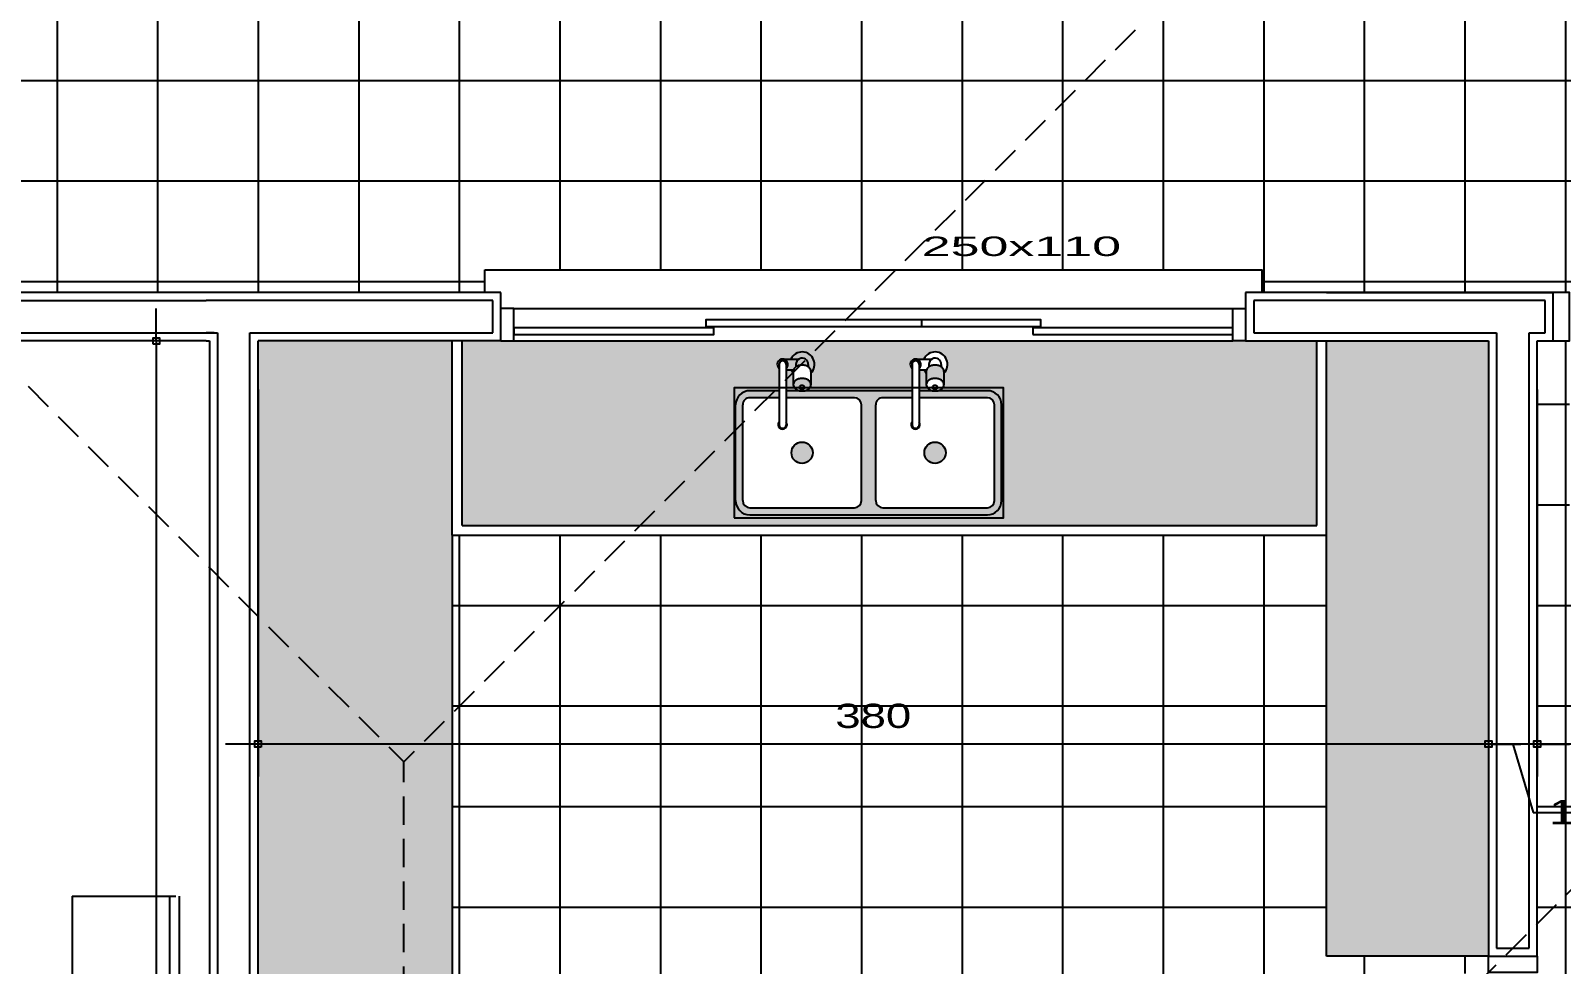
# Model space of a CAD drawing. Extents: x 2280 to 14192, y 1386 to 4696.
# Drawn here: x 4654.3 to 5127.1, y 3083.9 to 3372.3 of the extents above; entities that cross this region are included whole.
import ezdxf

# ---------------------------------------------------------------- set-up
doc = ezdxf.new("R2010")
doc.units = 0
doc.header["$LTSCALE"] = 35
doc.linetypes.add('HIDDEN', pattern=[0.375, 0.25, -0.125])
doc.layers.get('0').update_dxf_attribs({"linetype": 'CONTINUOUS'})
doc.layers.get('DEFPOINTS').update_dxf_attribs({"linetype": 'CONTINUOUS'})
for name, color, linetype in [('COTA', 13, 'CONTINUOUS'), ('COZ', 1, 'CONTINUOUS'), ('EQUIP', 7, 'CONTINUOUS'), ('EQUIP_I', 13, 'CONTINUOUS'), ('ESPECARQ', 2, 'CONTINUOUS'), ('ESQUADRIA', 2, 'CONTINUOUS'), ('ESTRUT', 12, 'CONTINUOUS'), ('HACHURA', 51, 'CONTINUOUS'), ('LINVISTA', 60, 'CONTINUOUS'), ('MOBIL', 7, 'CONTINUOUS'), ('PAREDE', 5, 'CONTINUOUS'), ('PROJECAO', 13, 'HIDDEN'), ('REG60-100', 7, 'CONTINUOUS')]:
    doc.layers.add(name, color=color, linetype=linetype)
doc.styles.add('REGUA60', font='romnswin.shx', dxfattribs={"width": 1.4})
doc.styles.get("Standard").update_dxf_attribs({"font": 'ISOCP'})
doc.dimstyles.new('ISO-25', dxfattribs={"dimtxt": 2.5, "dimasz": 2.5, "dimexe": 1.25, "dimexo": 0.625, "dimtad": 1, "dimdec": 4, "dimdsep": 46, "dimlunit": 6, "dimtxsty": 'Standard', "dimcen": 2.5, "dimadec": 0, "dimazin": 0, "dimtfac": 1, "dimtdec": 4, "dimtmove": 0, "dimatfit": 3, "dimfxl": 1, "dimtolj": 1, "dimtzin": 0, "dimarcsym": 0})

# ---------------------------------------------------------------- blocks, each defined once
blk = doc.blocks.new('A$C64CB144D')
at = {"layer": 'HACHURA', "ltscale": 0.35}
h = blk.add_hatch(dxfattribs=at)
h.set_pattern_fill('AR-SAND,_O', color=256, scale=0.5, angle=585)
h.set_pattern_definition([(277.5, (3489.75, -17570.718), (-17.869067, -16.737674), [0, -19.304, 0, -21.59, 0, -20.6375]), (307.5, (3489.75, -17570.718), (-9.450546, -41.23664), [0, -10.414, 0, -17.399, 0, -6.6675]), (347.5, (3478.705, -17559.672), (27.914991, -28.016616), [0, -6.35, 0, -22.86, 0, -29.845]), (357.5, (3478.705, -17559.672), (19.114055, -34.87754), [0, -3.175, 0, -14.986, 0, -17.145])])
h.paths.add_polyline_path([(38.23, 41.2), (26.18, 53.25), (14.13, 41.2), (26.18, 29.15)])
h.paths.add_polyline_path([(26.18, 31.98), (16.96, 41.2), (26.18, 50.42), (35.4, 41.2)], flags=16)
h.paths.add_polyline_path([(24.13, 37.2, -1), (24.13, 44.71, -1)], flags=0)
h = blk.add_hatch(dxfattribs=at)
h.set_pattern_fill('DOTS,_O', color=256, scale=0.2, angle=585)
h.set_pattern_definition([(315, (3573.7267, -17593.67464), (-0.1122532015, -0.3367596045), [0, -0.3175])])
h.paths.add_polyline_path([(122.2, 18.24), (110.16, 30.29), (98.11, 18.24), (110.16, 6.2)])
h.paths.add_polyline_path([(110.16, 9.03), (100.94, 18.24), (110.16, 27.46), (119.37, 18.24)], flags=16)
h.paths.add_polyline_path([(108.11, 14.25, -1), (108.11, 21.75, -1)], flags=0)
at = {"layer": 'LINVISTA'}
for p, q in [((0, 33), (152.55, 33)), ((0, 0), (0, 32.01)), ((0, 30), (152.55, 30)), ((152.55, 0), (152.55, 33)), ((0, 0), (152.55, 0))]:
    blk.add_line(p, q, dxfattribs=at)
at = {"layer": 'MOBIL', "ltscale": 0.35}
for points in [[(109.89, 30.23), (121.94, 18.18), (109.89, 6.14), (97.84, 18.18)], [(41.18, 27.96), (53.23, 15.91), (41.18, 3.87), (29.13, 15.91)], [(41.18, 25.89), (50.4, 16.67), (41.18, 7.45), (31.96, 16.67)], [(109.89, 27.4), (119.11, 18.18), (109.89, 8.96), (100.67, 18.18)]]:
    blk.add_lwpolyline(points, close=True, dxfattribs=at)
blk.add_circle((108.11, 18), 3.75, dxfattribs=at)
blk = doc.blocks.new('PIA-D-PL')
at = {"layer": 'COZ'}
for p, q in [((0.435, 0.375), (0.165, 0.375)), ((0.435, 0.355), (0.165, 0.355)), ((0.125, 0.335), (0.125, 0.1949)), ((0.145, 0.335), (0.145, 0.1425)), ((0.455, 0.04), (0.455, 0.335)), ((0.475, -0.335), (0.475, 0.335)), ((0.0359, 0.1325), (0.0359, 0.176)), ((0.0509, 0.205), (0.0579, 0.205)), ((0.0705, 0.2125), (0.1081, 0.2125)), ((0.125, 0.1801), (0.125, 0.1425)), ((0.0509, 0.17), (0.0579, 0.17)), ((0.0509, 0.1425), (0.2209, 0.1425)), ((0.0659, 0.1425), (0.0659, 0.1634)), ((0.0705, 0.1625), (0.1081, 0.1625)), ((0.0509, 0.1225), (0.2209, 0.1225)), ((0.125, 0.1225), (0.125, -0.1801)), ((0.145, 0.1225), (0.145, 0.04)), ((0.435, 0.02), (0.165, 0.02)), ((0.145, -0.04), (0.145, -0.2325)), ((0.435, -0.02), (0.165, -0.02)), ((0.455, -0.335), (0.455, -0.04)), ((0.0509, -0.17), (0.0579, -0.17)), ((0.0705, -0.1625), (0.1081, -0.1625)), ((0.0359, -0.2425), (0.0359, -0.199)), ((0.0509, -0.205), (0.0579, -0.205)), ((0.0659, -0.2325), (0.0659, -0.2116)), ((0.0705, -0.2125), (0.1081, -0.2125)), ((0.125, -0.1949), (0.125, -0.2325)), ((0.0509, -0.2325), (0.2209, -0.2325)), ((0.0509, -0.2525), (0.2209, -0.2525)), ((0.125, -0.2525), (0.125, -0.335)), ((0.145, -0.2525), (0.145, -0.335)), ((0.435, -0.355), (0.165, -0.355)), ((0.435, -0.375), (0.165, -0.375))]:
    blk.add_line(p, q, dxfattribs=at)
for points in [[(0.0705, 0.2125, 0.133256), (0.0641, 0.2108, 0.106756), (0.058, 0.2052, 0.082828), (0.0543, 0.1974, 0.071352), (0.0528, 0.1875, 0.071352), (0.0543, 0.1776, 0.082828), (0.058, 0.1698, 0.106756), (0.0641, 0.1642, 0.133256), (0.0705, 0.1625, 0.133256)], [(0.0705, -0.1625, 0.133256), (0.0641, -0.1642, 0.106756), (0.058, -0.1698, 0.082828), (0.0543, -0.1776, 0.071352), (0.0528, -0.1875, 0.071352), (0.0543, -0.1974, 0.082828), (0.058, -0.2052, 0.106756), (0.0641, -0.2108, 0.133256), (0.0705, -0.2125, 0.133256)]]:
    blk.add_lwpolyline(points, format="xyb", dxfattribs=at)
for points in [[(0.1081, 0.1625, 0.133256), (0.1145, 0.1642, 0.106756), (0.1206, 0.1698, 0.082828), (0.1244, 0.1776, 0.071352), (0.1258, 0.1875, 0.071352), (0.1244, 0.1974, 0.082828), (0.1206, 0.2052, 0.106756), (0.1145, 0.2108, 0.133256), (0.1081, 0.2125, 0.133256), (0.1017, 0.2108, 0.106756), (0.0956, 0.2052, 0.082828), (0.0919, 0.1974, 0.071352), (0.0904, 0.1875, 0.071352), (0.0919, 0.1776, 0.082828), (0.0956, 0.1698, 0.106756), (0.1017, 0.1642, 0.133256)], [(0.1156, 0.195, 0.133256), (0.1137, 0.1945, 0.106756), (0.1119, 0.1928, 0.082828), (0.1107, 0.1905, 0.071352), (0.1103, 0.1875, 0.071352), (0.1107, 0.1845, 0.082828), (0.1119, 0.1822, 0.106756), (0.1137, 0.1805, 0.133256), (0.1156, 0.18, 0.133256), (0.1175, 0.1805, 0.106756), (0.1194, 0.1822, 0.082828), (0.1205, 0.1845, 0.071352), (0.1209, 0.1875, 0.071352), (0.1205, 0.1905, 0.082828), (0.1194, 0.1928, 0.106756), (0.1175, 0.1945, 0.133256)], [(0.1081, -0.2125, 0.133256), (0.1145, -0.2108, 0.106756), (0.1206, -0.2052, 0.082828), (0.1244, -0.1974, 0.071352), (0.1258, -0.1875, 0.071352), (0.1244, -0.1776, 0.082828), (0.1206, -0.1698, 0.106756), (0.1145, -0.1642, 0.133256), (0.1081, -0.1625, 0.133256), (0.1017, -0.1642, 0.106756), (0.0956, -0.1698, 0.082828), (0.0919, -0.1776, 0.071352), (0.0904, -0.1875, 0.071352), (0.0919, -0.1974, 0.082828), (0.0956, -0.2052, 0.106756), (0.1017, -0.2108, 0.133256)], [(0.1156, -0.18, 0.133256), (0.1137, -0.1805, 0.106756), (0.1119, -0.1822, 0.082828), (0.1107, -0.1845, 0.071352), (0.1103, -0.1875, 0.071352), (0.1107, -0.1905, 0.082828), (0.1119, -0.1928, 0.106756), (0.1137, -0.1945, 0.133256), (0.1156, -0.195, 0.133256), (0.1175, -0.1945, 0.106756), (0.1194, -0.1928, 0.082828), (0.1205, -0.1905, 0.071352), (0.1209, -0.1875, 0.071352), (0.1205, -0.1845, 0.082828), (0.1194, -0.1822, 0.106756), (0.1175, -0.1805, 0.133256)]]:
    blk.add_lwpolyline(points, format="xyb", close=True, dxfattribs=at)
for centre in [(0.3, 0.1875), (0.3, -0.1875)]:
    blk.add_circle(centre, 0.03, dxfattribs=at)
for centre, radius, start, end in [((0.165, 0.335), 0.04, 90, 180), ((0.165, 0.335), 0.02, 90, 180), ((0.435, 0.335), 0.04, 0, 90), ((0.435, 0.335), 0.02, 0, 90), ((0.0509, 0.1875), 0.035, 45.5847, 244.6231), ((0.0509, 0.1875), 0.0175, 90, 204.62), ((0.0259, 0.176), 0.01, 0, 24.62), ((0.0509, 0.1875), 0.0175, 211.0027, 270), ((0.0509, 0.1325), 0.015, 41.8103, 318.1897), ((0.0509, 0.1325), 0.01, 90.0002, 270.0002), ((0.0509, 0.1875), 0.035, 295.3769, 314.4153), ((0.2209, 0.1325), 0.0125, 233.1301, 126.8699), ((0.2209, 0.1325), 0.01, 270.0001, 90.0001), ((0.165, 0.04), 0.02, 180, 270), ((0.435, 0.04), 0.02, 270, 360), ((0.165, -0.04), 0.02, 90, 180), ((0.435, -0.04), 0.02, 0, 90), ((0.0509, -0.1875), 0.035, 45.5847, 244.6231), ((0.0509, -0.1875), 0.0175, 90, 204.62), ((0.0259, -0.199), 0.01, 0, 24.62), ((0.0509, -0.1875), 0.0175, 211.0027, 270), ((0.0509, -0.1875), 0.035, 295.3769, 314.4153), ((0.0509, -0.2425), 0.015, 41.8103, 318.1897), ((0.0509, -0.2425), 0.01, 90.0002, 270.0002), ((0.2209, -0.2425), 0.0125, 233.1301, 126.8699), ((0.2209, -0.2425), 0.01, 270.0001, 90.0001), ((0.165, -0.335), 0.04, 180, 270), ((0.165, -0.335), 0.02, 180, 270), ((0.435, -0.335), 0.04, 270, 0), ((0.435, -0.335), 0.02, 270, 360)]:
    blk.add_arc(centre, radius, start, end, dxfattribs=at)
blk = doc.blocks.new('A$C23FB48B0')
at = {"layer": 'EQUIP', "ltscale": 0.35, "xscale": 121.6778722749867, "yscale": 121.6778722749867, "zscale": 121.6778722749867, "rotation": 270}
blk.add_blockref('PIA-D-PL', (45.63, 57.8), dxfattribs=at)
blk = doc.blocks.new('COTAPT')
at = {"color": 0, "linetype": 'ByBlock'}
blk.add_line((0, 0), (200, 0), dxfattribs=at)
at = {"color": 6, "linetype": 'ByBlock'}
blk.add_lwpolyline([(-20, 20), (20, 20), (20, -20), (-20, -20)], close=True, dxfattribs=at)
blk = doc.blocks.new('*D175')
at = {"color": 0, "linetype": 'ByBlock'}
for p, q in [((5119.58, 3261.45), (5119.58, 3141.99)), ((5299.53, 3151.99), (5119.63, 3151.99))]:
    blk.add_line(p, q, dxfattribs=at)
at = {"layer": 'DEFPOINTS', "color": 0, "linetype": 'ByBlock'}
for p in [(5119.58, 3276.45), (5299.58, 3276.45), (5119.58, 3151.99)]:
    blk.add_point(p, dxfattribs=at)
at = {"color": 0, "linetype": 'ByBlock', "xscale": 0.05, "yscale": 0.05, "zscale": 0.05, "rotation": 180}
blk.add_blockref('COTAPT', (5119.58, 3151.99), dxfattribs=at)
at = {"color": 0, "linetype": 'ByBlock', "xscale": 0.05, "yscale": 0.05, "zscale": 0.05}
blk.add_blockref('COTAPT', (5299.58, 3151.99), dxfattribs=at)
at = {"color": 2, "linetype": 'ByBlock', "insert": (5209.58, 3160.64), "char_height": 7.5, "attachment_point": 5, "style": 'REGUA60'}
blk.add_mtext('\\A1;180', dxfattribs=at)
blk = doc.blocks.new('*D176')
at = {"color": 0, "linetype": 'ByBlock'}
for p, q in [((5104.58, 3261.45), (5104.58, 3141.99)), ((5119.53, 3151.99), (5104.63, 3151.99)), ((5112.08, 3151.99), (5118.41, 3130.89)), ((5118.41, 3130.89), (5143.71, 3130.89))]:
    blk.add_line(p, q, dxfattribs=at)
at = {"layer": 'DEFPOINTS', "color": 0, "linetype": 'ByBlock'}
for p in [(5104.58, 3276.45), (5119.58, 3276.45), (5104.58, 3151.99)]:
    blk.add_point(p, dxfattribs=at)
at = {"color": 0, "linetype": 'ByBlock', "xscale": 0.05, "yscale": 0.05, "zscale": 0.05, "rotation": 180}
blk.add_blockref('COTAPT', (5104.58, 3151.99), dxfattribs=at)
at = {"color": 0, "linetype": 'ByBlock', "xscale": 0.05, "yscale": 0.05, "zscale": 0.05}
blk.add_blockref('COTAPT', (5119.58, 3151.99), dxfattribs=at)
at = {"color": 2, "linetype": 'ByBlock', "insert": (5123.31, 3130.89), "char_height": 7.5, "attachment_point": 4, "style": 'REGUA60'}
blk.add_mtext('\\A1;15', dxfattribs=at)
blk = doc.blocks.new('*D177')
at = {"color": 0, "linetype": 'ByBlock'}
for p, q in [((4724.58, 3261.45), (4724.58, 3141.99)), ((5104.53, 3151.99), (4724.63, 3151.99))]:
    blk.add_line(p, q, dxfattribs=at)
at = {"layer": 'DEFPOINTS', "color": 0, "linetype": 'ByBlock'}
for p in [(4724.58, 3276.45), (5104.58, 3276.45), (4724.58, 3151.99)]:
    blk.add_point(p, dxfattribs=at)
at = {"color": 0, "linetype": 'ByBlock', "xscale": 0.05, "yscale": 0.05, "zscale": 0.05, "rotation": 180}
blk.add_blockref('COTAPT', (4724.58, 3151.99), dxfattribs=at)
at = {"color": 0, "linetype": 'ByBlock', "xscale": 0.05, "yscale": 0.05, "zscale": 0.05}
blk.add_blockref('COTAPT', (5104.58, 3151.99), dxfattribs=at)
at = {"color": 2, "linetype": 'ByBlock', "insert": (4914.58, 3160.64), "char_height": 7.5, "attachment_point": 5, "style": 'REGUA60'}
blk.add_mtext('\\A1;380', dxfattribs=at)
blk = doc.blocks.new('*D204')
at = {"color": 0, "linetype": 'ByBlock'}
for p, q in [((4694.58, 3276.45), (4683.17, 3276.45)), ((4693.17, 3276.4), (4693.17, 2776.5)), ((4709.58, 2776.45), (4683.17, 2776.45))]:
    blk.add_line(p, q, dxfattribs=at)
at = {"layer": 'DEFPOINTS', "color": 0, "linetype": 'ByBlock'}
for p in [(4709.58, 3276.45), (4693.17, 2776.45), (4724.58, 2776.45)]:
    blk.add_point(p, dxfattribs=at)
at = {"color": 0, "linetype": 'ByBlock', "xscale": 0.05, "yscale": 0.05, "zscale": 0.05}
for p, rotation in [((4693.17, 3276.45), 90), ((4693.17, 2776.45), 270)]:
    blk.add_blockref('COTAPT', p, dxfattribs=dict(at, rotation=rotation))
at = {"color": 2, "linetype": 'ByBlock', "insert": (4684.52, 3026.45), "char_height": 7.5, "attachment_point": 5, "rotation": 90, "style": 'REGUA60'}
blk.add_mtext('\\A1;500', dxfattribs=at)

msp = doc.modelspace()

# ---------------------------------------------------------------- hatches: boundary and pattern name
at = {"layer": 'LINVISTA'}
h = msp.add_hatch(dxfattribs=at)
h.set_pattern_fill('NET', color=256, scale=9.78, style=0)
h.set_pattern_definition([(360, (4414.2, 220.673), (8e-15, 31.0515), []), (90, (4414.2, 220.673), (-31.0515, 1e-14), [])])
h.paths.add_polyline_path([(4708.579, 3291.448), (4794.579, 3291.448), (4794.579, 3298.448), (5034.579, 3298.448), (5034.579, 3291.448), (5124.579, 3291.448), (5129.579, 3291.448), (5209.579, 3291.448), (5214.579, 3291.448), (5314.579, 3291.448), (5314.579, 3391.448), (5239.579, 3391.448), (5234.579, 3391.448), (5234.579, 3406.448), (5168.579, 3406.448), (5164.579, 3406.448), (5164.579, 3391.448), (5159.579, 3391.448), (5134.579, 3391.448), (5064.579, 3391.448), (5064.579, 3401.448), (5064.579, 3481.448), (5064.579, 3491.448), (5074.579, 3491.448), (5074.579, 3616.448), (4954.579, 3616.448), (4954.579, 3391.448), (4914.658, 3391.448, -0.0700148), (4894.579, 3676.448), (4779.535, 3676.448), (4779.535, 3691.448), (4224.579, 3691.448), (4227.064, 3291.448)])
h.paths.add_polyline_path([(4953.869, 3524.703), (5076.475, 3524.703), (5076.475, 3541.135), (4953.869, 3541.135)], flags=25)
h.paths.add_polyline_path([(4985.566, 3512.469), (5044.778, 3512.469), (5044.778, 3521.665), (4985.566, 3521.665)], flags=24)
h.paths.add_polyline_path([(4529.967, 3498.448), (4654.336, 3498.448), (4654.336, 3517.198), (4529.967, 3517.198)], flags=24)
h.paths.add_polyline_path([(4551.066, 3481.892), (4633.237, 3481.892), (4633.237, 3493.38), (4551.066, 3493.38)], flags=24)
h.paths.add_polyline_path([(4928.486, 3301.037), (4994.578, 3301.037), (4994.578, 3310.227), (4928.486, 3310.227)], flags=24)
h = msp.add_hatch(dxfattribs=at)
h.set_pattern_fill('NET', color=256, scale=9.78, style=0)
h.set_pattern_definition([(360, (4414.2, 120.673), (8e-15, 31.0515), []), (90, (4414.2, 120.673), (-31.0515, 1e-14), [])])
h.paths.add_polyline_path([(4790.607, 2958.082), (4784.579, 2958.082), (4784.579, 2876.448), (4724.579, 2876.448), (4724.579, 2776.448), (4729.579, 2776.448), (4734.579, 2776.448), (4734.579, 2856.448), (4738.579, 2856.448), (4738.579, 2856.348, -0.3996375), (4814.579, 2776.448), (4819.579, 2776.448), (5044.579, 2776.448), (5044.579, 2891.448), (5044.579, 2971.448), (5044.579, 2991.448), (5104.579, 2991.448), (5104.579, 2996.448), (5104.579, 3001.448), (5024.579, 3001.448), (5024.579, 3005.448), (5024.679, 3005.448, -0.3996375), (5104.579, 3081.448), (5104.579, 3086.448), (5054.579, 3086.448), (5054.579, 3216.448), (4784.579, 3216.448), (4784.579, 3038.182), (4790.607, 3038.182), (4790.607, 3031.647), (4791.985, 3031.647), (4791.985, 3026.475), (4790.607, 3026.475), (4790.607, 3022.433), (4791.985, 3022.433), (4791.985, 3017.261), (4790.607, 3017.261), (4790.607, 3012.527), (4791.985, 3012.527), (4791.985, 3007.355), (4790.607, 3007.355), (4790.607, 3003.313), (4791.985, 3003.313), (4791.985, 2998.141), (4790.607, 2998.141), (4790.607, 2988.744), (4791.985, 2988.744), (4791.985, 2983.572), (4790.607, 2983.572), (4790.607, 2979.116), (4791.985, 2979.116), (4791.985, 2973.945), (4790.607, 2973.945), (4790.607, 2969.078), (4791.985, 2969.078), (4791.985, 2963.906), (4790.607, 2963.906)])
h.paths.add_polyline_path([(4912.893, 3000.59, -0.4142136), (4905.393, 3008.09), (4909.143, 3008.09, -0.4142136), (4912.893, 3011.84), (4912.893, 3015.59, -0.4142136), (4920.393, 3008.09), (4916.643, 3008.09, -0.4142136), (4912.893, 3004.34)], flags=16)
h.paths.add_polyline_path([(4903.397, 2851.855), (4903.546, 2852.103), (4903.546, 2853.156), (4916.11, 2853.156), (4916.11, 2852.139), (4916.423, 2851.855), (4966.638, 2851.855), (4966.638, 2850.779), (4968.342, 2850.779), (4970.419, 2850.779), (4970.419, 2851.855), (4973.722, 2851.855), (4973.871, 2852.103), (4973.871, 2853.156), (4986.435, 2853.156), (4986.435, 2852.139), (4986.749, 2851.855), (5036.963, 2851.855), (5036.963, 2845.562), (5036.963, 2786.554), (5033.968, 2786.554), (5033.968, 2786.552), (5032.263, 2786.552), (5032.263, 2780.685), (4977.145, 2780.685), (4977.145, 2786.552), (4975.834, 2786.552), (4975.834, 2786.554), (4970.478, 2786.554), (4970.478, 2845.168), (4970.419, 2845.168), (4970.419, 2850.779), (4969.108, 2850.779), (4966.638, 2850.779), (4966.638, 2845.562), (4966.638, 2786.554), (4963.642, 2786.554), (4963.642, 2786.552), (4961.938, 2786.552), (4961.938, 2780.685), (4906.82, 2780.685), (4906.82, 2786.552), (4905.509, 2786.552), (4905.509, 2786.554), (4900.153, 2786.554), (4900.153, 2845.168), (4900.094, 2845.168), (4900.094, 2851.855)], flags=16)
h.paths.add_polyline_path([(4904.41, 2852.955), (4914.778, 2852.955), (4916.947, 2850.905), (4903.079, 2850.905)], flags=0)
h.paths.add_polyline_path([(4985.103, 2852.955), (4987.272, 2850.905), (4973.404, 2850.905), (4974.735, 2852.955)], flags=0)
h.paths.add_polyline_path([(5299.579, 3001.448), (5299.579, 3006.448), (5299.579, 3069.32), (5232.149, 3069.774), (5227.8, 3133.948), (5239.364, 3138.602, -0.1989124), (5238.31, 3141.147), (5238.31, 3204.747), (5238.31, 3268.347, -0.1989124), (5239.364, 3270.893), (5239.364, 3276.448), (5214.579, 3276.448), (5209.579, 3276.448, -0.3996375), (5133.579, 3196.548), (5133.579, 3196.448), (5129.579, 3196.448), (5129.579, 3276.448), (5124.579, 3276.448), (5119.579, 3276.448), (5119.579, 3086.448), (5119.579, 3081.448), (5119.579, 3001.448), (5119.579, 2996.448), (5119.579, 2991.448), (5119.579, 2976.448), (5119.579, 2971.448), (5119.579, 2891.448), (5119.579, 2776.448), (5124.579, 2776.448), (5129.579, 2776.448), (5129.579, 2866.448), (5133.579, 2866.448), (5133.579, 2866.359, -0.4012509), (5219.579, 2776.448), (5224.579, 2776.448), (5299.579, 2776.448), (5299.579, 2821.448), (5299.579, 2826.448), (5314.579, 2826.448), (5314.579, 2882.448), (5314.579, 2886.448), (5299.579, 2886.448), (5299.579, 2891.448), (5299.579, 2916.448), (5299.579, 2921.448)])
h.paths.add_polyline_path([(5164.225, 3018.602, -0.4142136), (5160.475, 3014.852), (5160.475, 3011.102, -0.4142136), (5152.975, 3018.602), (5156.725, 3018.602, -0.4142136), (5160.475, 3022.352), (5160.475, 3026.102, -0.4142136), (5167.975, 3018.602)], flags=16)
h.paths.add_polyline_path([(4923.603, 3010.466), (4946.853, 3010.466), (4946.853, 3021.716), (4923.603, 3021.716)], flags=24)
h.paths.add_polyline_path([(4867.399, 3039.072), (4982.698, 3039.072), (4982.698, 3058.475), (4867.399, 3058.475)], flags=24)
h.paths.add_polyline_path([(4895.606, 3023.005), (5002.356, 3023.005), (5002.356, 3034.255), (4895.606, 3034.255)], flags=24)
h.paths.add_polyline_path([(5171.185, 3020.978), (5194.935, 3020.978), (5194.935, 3032.228), (5171.185, 3032.228)], flags=24)
h.paths.add_polyline_path([(5112.833, 3037.673), (5304.796, 3037.673), (5304.796, 3066.54), (5112.833, 3066.54)], flags=9)
h.paths.add_polyline_path([(5176.24, 3026.56), (5282.99, 3026.56), (5282.99, 3037.81), (5176.24, 3037.81)], flags=24)
at = {"layer": 'MOBIL'}
h = msp.add_hatch(dxfattribs=at)
h.set_pattern_fill('AREIA', color=256, scale=9.78, style=0)
h.set_pattern_definition([(360, (4415.7654, 124.976), (5.7702, 4.2054), [0, -2.3472, 0, -3.1296, 0, -5.4768]), (10, (4419.775, 129.475), (3.236075, 8.11807), [0, -6.0636, 0, -1.3692, 0, -5.1834]), (20, (4416.45, 128.497), (2.061039, 9.49259), [0, -4.2054, 0, -2.8362, 0, -6.1614]), (30, (4420.264, 127.519), (0.232086, 7.813215), [0, -5.4768, 0, -6.9438, 0, -4.9878]), (40, (4418.6016, 126.541), (2.7392176, 8.2989116), [0, -4.0098, 0, -3.2274, 0, -5.5746]), (50, (4422.709, 125.563), (-1.50694, 6.115888), [0, -1.1736, 0, -7.7262, 0, -4.5966]), (60, (4420.851, 124.585), (-1.469318, 10.560266), [0, -1.467, 0, -4.5966, 0, -5.2812]), (70, (4418.504, 123.607), (-2.755708, 5.5823655), [0, -2.7384, 0, -3.1296, 0, -7.1394]), (80, (4419.1884, 122.629), (-3.3435544, 6.945317), [0, -3.5208, 0, -4.2054]), (90, (4423.394, 121.651), (-6.5526, 4.4988), [0, -5.379, 0, -3.0318, 0, -7.1394]), (100, (4415.1786, 122.629), (-5.925644, 2.629572), [0, -2.7384, 0, -5.6724, 0, -6.4548]), (110, (4416.1566, 123.6068), (-6.134452, 4.84445), [0, -4.6944, 0, -3.7164, 0, -5.1834]), (120, (4417.1346, 124.585), (-8.723132, 2.981707), [0, -6.4548, 0, -2.0538, 0, -7.4328]), (130, (4418.1126, 125.563), (-6.461191, -0.059492), [0, -3.7164, 0, -1.3692, 0, -7.6284]), (140, (4419.091, 126.541), (-10.159836, -1.305386), [0, -1.0758, 0, -5.6724, 0, -4.6944]), (150, (4420.0686, 127.519), (-7.863056, -3.252413), [0, -2.7384, 0, -3.2274, 0, -6.2592]), (160, (4421.047, 128.497), (-9.677406, -5.428299), [0, -5.7702, 0, -2.3472, 0, -4.0098]), (170, (4422.0246, 129.475), (-4.741256, -4.923895), [0, -3.7164, 0, -2.1516, 0, -7.5306])])
h.paths.add_polyline_path([(4784.579, 3216.448), (4784.579, 3276.448), (4724.579, 3276.448), (4724.579, 2876.448), (4784.579, 2876.448), (4784.579, 2958.082), (4727.607, 2958.082), (4727.607, 3038.182), (4784.579, 3038.182)])
h = msp.add_hatch(dxfattribs=at)
h.set_pattern_fill('AREIA', color=256, scale=9.78, angle=90, style=0)
h.set_pattern_definition([(90, (5293.7165, 4431.919), (-4.2054, 5.7702), [0, -2.3472, 0, -3.1296, 0, -5.4768]), (100, (5289.218, 4435.929), (-8.11807, 3.236075), [0, -6.0636, 0, -1.3692, 0, -5.1834]), (110, (5290.196, 4432.604), (-9.49259, 2.06104), [0, -4.2054, 0, -2.8362, 0, -6.1614]), (120, (5291.174, 4436.418), (-7.813215, 0.232086), [0, -5.4768, 0, -6.9438, 0, -4.9878]), (130, (5292.1517, 4434.755), (-8.298912, 2.739218), [0, -4.0098, 0, -3.2274, 0, -5.5746]), (140, (5293.1297, 4438.863), (-6.115888, -1.50694), [0, -1.1736, 0, -7.7262, 0, -4.5966]), (150, (5294.108, 4437.0046), (-10.560266, -1.469318), [0, -1.467, 0, -4.5966, 0, -5.2812]), (160, (5295.0857, 4434.6574), (-5.582366, -2.755708), [0, -2.7384, 0, -3.1296, 0, -7.1394]), (170, (5296.0637, 4435.342), (-6.945317, -3.343554), [0, -3.5208, 0, -4.2054]), (180, (5297.042, 4439.5474), (-4.4988, -6.5526), [0, -5.379, 0, -3.0318, 0, -7.1394]), (190, (5296.0637, 4431.332), (-2.629572, -5.925644), [0, -2.7384, 0, -5.6724, 0, -6.4548]), (200, (5295.0857, 4432.31), (-4.84445, -6.134452), [0, -4.6944, 0, -3.7164, 0, -5.1834]), (210, (5294.1077, 4433.288), (-2.981707, -8.723132), [0, -6.4548, 0, -2.0538, 0, -7.4328]), (220, (5293.1297, 4434.266), (0.059492, -6.46119), [0, -3.7164, 0, -1.3692, 0, -7.6284]), (230, (5292.152, 4435.244), (1.305386, -10.159836), [0, -1.0758, 0, -5.6724, 0, -4.6944]), (240, (5291.174, 4436.222), (3.252413, -7.863056), [0, -2.7384, 0, -3.2274, 0, -6.2592]), (250, (5290.196, 4437.2), (5.4283, -9.677406), [0, -5.7702, 0, -2.3472, 0, -4.0098]), (260, (5289.2177, 4438.178), (4.923895, -4.741256), [0, -3.7164, 0, -2.1516, 0, -7.5306])])
h.paths.add_polyline_path([(4799.579, 3276.448), (4787.579, 3276.448), (4787.579, 3219.448), (5051.579, 3219.448), (5051.579, 3276.448), (5029.579, 3276.448), (5025.579, 3276.448), (4803.579, 3276.448)])
h.paths.add_polyline_path([(4890.664, 3264.31, -0.0828275), (4891.515, 3264.721, -0.0713517), (4892.6, 3264.877, -0.0713517), (4893.684, 3264.721, -0.0828275), (4894.536, 3264.31, -0.1067563), (4895.147, 3263.644, -0.1332562), (4895.337, 3262.941), (4895.337, 3267.058, 0.1334208), (4895.146, 3267.762, -0.0001618), (4895.147, 3267.762, 0.1095612), (4894.516, 3268.441), (4894.516, 3268.441, 0.0807465), (4893.684, 3268.839, 0.0713517), (4892.6, 3268.994, 0.0713517), (4891.515, 3268.839, 0.0828275), (4890.664, 3268.427, 0.1067563), (4890.053, 3267.762, 0.1332562), (4889.862, 3267.058), (4889.862, 3262.941, -0.1332562), (4890.053, 3263.644, -0.1067563)], flags=16)
h.paths.add_polyline_path([(4936.404, 3262.941, 0.1332562), (4936.213, 3263.644, 0.1067563), (4935.602, 3264.31, 0.0828275), (4934.751, 3264.721, 0.0713517), (4933.666, 3264.877, 0.0713519), (4932.581, 3264.721, 0.0828275), (4931.73, 3264.31, 0.1067561), (4931.119, 3263.644, 0.1332562), (4930.928, 3262.941, 0.1332562), (4931.119, 3262.238, 0.1067563), (4931.73, 3261.572, 0.0828275), (4932.581, 3261.161, 0.0713517), (4933.666, 3261.005, 0.0713517), (4934.751, 3261.161, 0.0828275), (4935.602, 3261.572, 0.1067564), (4936.213, 3262.238, 0.1332559)], flags=16)
h.paths.add_polyline_path([(4885.482, 3267.983, -0.6885003), (4886.577, 3270.85), (4891.345, 3270.85, 0.1078392), (4891.801, 3270.95), (4891.801, 3270.95, -0.1078409), (4891.345, 3270.85), (4886.577, 3270.85, -0.6885003), (4887.672, 3267.983), (4887.672, 3258.902), (4908.752, 3258.902, -0.4142136), (4910.943, 3256.712), (4910.943, 3227.144, -0.4142136), (4908.752, 3224.954), (4876.447, 3224.954, -0.4142136), (4874.257, 3227.144), (4874.257, 3256.712, -0.4142136), (4876.447, 3258.902), (4885.482, 3258.902)], flags=16)
h.paths.add_polyline_path([(4893.364, 3262.33), (4893.364, 3262.33)], flags=16)
h.paths.add_polyline_path([(4926.548, 3267.983, -0.6885003), (4927.643, 3270.85), (4930.203, 3270.85, -1.1816489), (4936.404, 3266.525), (4936.404, 3267.058, 0.1334208), (4936.212, 3267.762, -0.0001618), (4936.213, 3267.762, 0.1095612), (4935.582, 3268.441), (4935.582, 3268.441, 0.0807465), (4934.751, 3268.839, 0.0713517), (4933.666, 3268.994, 0.0713517), (4932.581, 3268.839, 0.0828275), (4931.73, 3268.427, 0.1067563), (4931.119, 3267.762, 0.1332562), (4930.928, 3267.058), (4930.928, 3266.525, -0.0832622), (4930.203, 3267.565), (4928.738, 3267.565), (4928.738, 3258.902), (4949.819, 3258.902, -0.4142136), (4952.009, 3256.712), (4952.009, 3227.144, -0.4142136), (4949.819, 3224.954), (4917.513, 3224.954, -0.4142136), (4915.323, 3227.144), (4915.323, 3256.712, -0.4142136), (4917.513, 3258.902), (4926.548, 3258.902)], flags=16)
h.paths.add_polyline_path([(4895.885, 3241.928, -1.0000002), (4889.314, 3241.928, -1.0000002)], flags=0)
h.paths.add_polyline_path([(4932.868, 3270.95), (4932.868, 3270.95, -0.0000017)], flags=0)
h.paths.add_polyline_path([(4934.43, 3262.33, 0.1067559), (4934.247, 3262.53), (4934.247, 3262.53, -0.1067563), (4934.43, 3262.33)], flags=0)
h.paths.add_polyline_path([(4936.951, 3241.928, -1.0000002), (4930.381, 3241.928, -1.0000002)], flags=0)
h = msp.add_hatch(dxfattribs=at)
h.set_pattern_fill('AREIA', color=256, scale=9.78, style=0)
h.set_pattern_definition([(9e-14, (4415.6103, 125.0544), (5.7702, 4.2054), [0, -2.3472, 0, -3.1296, 0, -5.4768]), (10, (4419.62, 129.553), (3.236075, 8.11807), [0, -6.0636, 0, -1.3692, 0, -5.1834]), (20, (4416.295, 128.575), (2.061039, 9.49259), [0, -4.2054, 0, -2.8362, 0, -6.1614]), (30, (4420.109, 127.597), (0.232086, 7.813215), [0, -5.4768, 0, -6.9438, 0, -4.9878]), (40, (4418.4465, 126.619), (2.7392176, 8.2989116), [0, -4.0098, 0, -3.2274, 0, -5.5746]), (50, (4422.554, 125.641), (-1.50694, 6.115888), [0, -1.1736, 0, -7.7262, 0, -4.5966]), (60, (4420.696, 124.663), (-1.469318, 10.560266), [0, -1.467, 0, -4.5966, 0, -5.2812]), (70, (4418.3487, 123.685), (-2.755708, 5.5823655), [0, -2.7384, 0, -3.1296, 0, -7.1394]), (80, (4419.0333, 122.707), (-3.3435544, 6.945317), [0, -3.5208, 0, -4.2054]), (90, (4423.239, 121.729), (-6.5526, 4.4988), [0, -5.379, 0, -3.0318, 0, -7.1394]), (100, (4415.0235, 122.707), (-5.925644, 2.629572), [0, -2.7384, 0, -5.6724, 0, -6.4548]), (110, (4416.0015, 123.6852), (-6.134452, 4.84445), [0, -4.6944, 0, -3.7164, 0, -5.1834]), (120, (4416.9795, 124.663), (-8.723132, 2.981707), [0, -6.4548, 0, -2.0538, 0, -7.4328]), (130, (4417.9575, 125.641), (-6.461191, -0.059492), [0, -3.7164, 0, -1.3692, 0, -7.6284]), (140, (4418.9355, 126.619), (-10.159836, -1.305386), [0, -1.0758, 0, -5.6724, 0, -4.6944]), (150, (4419.9135, 127.597), (-7.863056, -3.252413), [0, -2.7384, 0, -3.2274, 0, -6.2592]), (160, (4420.8915, 128.575), (-9.677406, -5.428299), [0, -5.7702, 0, -2.3472, 0, -4.0098]), (170, (4421.8695, 129.553), (-4.741256, -4.923895), [0, -3.7164, 0, -2.1516, 0, -7.5306])])
h.paths.add_polyline_path([(5104.424, 3276.527), (5054.424, 3276.527), (5054.424, 3216.527), (5054.424, 3086.527), (5104.424, 3086.527)])

# ---------------------------------------------------------------- linework, layer by layer
at = {"layer": 'EQUIP_I'}
for p, q in [((4787.579, 3219.448), (5051.579, 3219.448)), ((4784.579, 3216.448), (5054.579, 3216.448)), ((4784.579, 3216.448), (5054.579, 3216.448)), ((5054.579, 3086.448), (5054.579, 3216.448)), ((5104.579, 3086.448), (5054.579, 3086.448))]:
    msp.add_line(p, q, dxfattribs=at)
at = {"layer": 'ESQUADRIA'}
msp.add_line((4794.579, 3291.448), (4794.579, 3298.448), dxfattribs=at)
at = {"layer": 'ESQUADRIA', "color": 1}
for p, q in [((4803.579, 3286.448), (5025.579, 3286.448)), ((4803.579, 3276.448), (5025.579, 3276.448))]:
    msp.add_line(p, q, dxfattribs=at)
at = {"layer": 'ESQUADRIA'}
for points in [[(4794.579, 3298.448), (5034.579, 3298.448), (5034.579, 3291.448)], [(5124.579, 3276.448), (5129.579, 3276.448), (5129.579, 3291.448), (5124.579, 3291.448)], [(4799.579, 3276.448), (4803.579, 3276.448), (4803.579, 3286.448), (4799.579, 3286.448)], [(5029.579, 3276.448), (5025.579, 3276.448), (5025.579, 3286.448), (5029.579, 3286.448)], [(5119.579, 3086.448), (5119.579, 3081.448), (5104.579, 3081.448), (5104.579, 3086.448)]]:
    msp.add_lwpolyline(points, dxfattribs=at)
for points in [[(4862.829, 3280.948), (4929.579, 3280.948), (4929.579, 3282.948), (4862.829, 3282.948)], [(4862.829, 3280.948), (4966.329, 3280.948), (4966.329, 3282.948), (4862.829, 3282.948)], [(4803.579, 3278.448), (4865.329, 3278.448), (4865.329, 3280.448), (4803.579, 3280.448)], [(4963.829, 3278.448), (5025.579, 3278.448), (5025.579, 3280.448), (4963.829, 3280.448)]]:
    msp.add_lwpolyline(points, close=True, dxfattribs=at)
at = {"layer": 'ESTRUT'}
msp.add_lwpolyline([(4871.622, 3221.841), (4954.755, 3221.841), (4954.755, 3261.932), (4871.622, 3261.932)], close=True, dxfattribs=at)
at = {"layer": 'LINVISTA'}
for p, q in [((4708.579, 3291.448), (4224.579, 3291.448)), ((4799.579, 3291.448), (4708.579, 3291.448)), ((4799.579, 3291.448), (4794.579, 3291.448)), ((4799.579, 3276.448), (4799.579, 3291.448)), ((5124.579, 3291.448), (5029.579, 3291.448)), ((5029.579, 3291.448), (5029.579, 3276.448)), ((5054.579, 3291.448), (5124.579, 3291.448)), ((5124.579, 3276.448), (5124.579, 3291.448)), ((4708.579, 3276.448), (4239.579, 3276.448)), ((4708.579, 3276.448), (4709.579, 3276.448)), ((4709.579, 3276.448), (4709.579, 2761.448)), ((4799.579, 3276.448), (4724.579, 3276.448)), ((4724.579, 3276.448), (4724.579, 3276.448)), ((4724.579, 2776.448), (4724.579, 3276.448)), ((4784.579, 3216.448), (4784.579, 3276.448)), ((4787.579, 3219.448), (4787.579, 3276.448)), ((5029.579, 3276.448), (5054.579, 3276.448)), ((5051.579, 3219.448), (5051.579, 3276.448)), ((5054.579, 3216.448), (5054.579, 3276.448)), ((5054.579, 3276.448), (5104.579, 3276.448)), ((5104.579, 3276.448), (5104.579, 3086.448)), ((5119.579, 3276.448), (5124.579, 3276.448)), ((5119.579, 3086.448), (5119.579, 3276.448)), ((4784.579, 3216.448), (4784.579, 3038.182)), ((5104.579, 3086.448), (5119.579, 3086.448))]:
    msp.add_line(p, q, dxfattribs=at)
at = {"layer": 'PAREDE'}
for p, q in [((4642.079, 3288.948), (4708.579, 3288.948)), ((4711.079, 3288.948), (4708.579, 3288.948)), ((4797.079, 3288.948), (4711.079, 3288.948)), ((4797.079, 3278.948), (4797.079, 3288.948)), ((5032.079, 3288.948), (5032.079, 3278.948)), ((5122.079, 3288.888), (5032.079, 3288.888)), ((5122.079, 3288.888), (5057.079, 3288.888)), ((5122.079, 3278.948), (5122.079, 3288.948)), ((4642.079, 3278.948), (4712.079, 3278.948)), ((4711.079, 3278.948), (4708.579, 3278.948)), ((4711.079, 3278.948), (4712.079, 3278.948)), ((4712.079, 3278.948), (4712.079, 2763.948)), ((4722.079, 3278.948), (4797.079, 3278.948)), ((4722.079, 3278.948), (4722.079, 3278.948)), ((4722.079, 2773.948), (4722.079, 3278.948)), ((5032.079, 3278.948), (5107.079, 3278.948)), ((5057.079, 3278.948), (5107.079, 3278.948)), ((5107.079, 3278.948), (5107.079, 3088.948)), ((5117.079, 3278.948), (5122.079, 3278.948)), ((5117.079, 3088.948), (5117.079, 3278.948)), ((5107.079, 3088.948), (5117.079, 3088.948))]:
    msp.add_line(p, q, dxfattribs=at)
at = {"layer": 'PROJECAO'}
for p, q in [((4124.579, 3791.448), (4769.579, 3146.448)), ((5394.579, 3771.448), (4769.579, 3146.448)), ((5394.579, 3371.448), (4769.579, 2746.448)), ((4769.579, 2746.448), (4769.579, 3146.448))]:
    msp.add_line(p, q, dxfattribs=at)

# ---------------------------------------------------------------- block references
at = {"layer": 'EQUIP', "xscale": 0.9, "yscale": 0.9, "zscale": 0.9}
msp.add_blockref('A$C23FB48B0', (4872.067, 3222.764), dxfattribs=at)
at = {"layer": 'ESPECARQ', "rotation": 270}
msp.add_blockref('A$C64CB144D', (4667.209, 3105.049), dxfattribs=at)

# ---------------------------------------------------------------- texts
at = {"layer": 'REG60-100', "style": 'REGUA60', "width": 2}
msp.add_text('250x110', height=6, dxfattribs=at).set_placement((4929.527, 3302.671))

# ---------------------------------------------------------------- dimensions: what is measured, and where the dimension line sits
at = {"layer": 'COTA'}
dim = msp.add_linear_dim(base=(4693.168, 2776.448), p1=(4709.579, 3276.448), p2=(4724.579, 2776.448), angle=90, dimstyle='ISO-25', override={"dimscale": 5, "dimtxt": 1.5, "dimasz": 0.01, "dimexe": 2, "dimexo": 3, "dimgap": 0.98, "dimdec": 2, "dimrnd": 0.5, "dimtxsty": 'REGUA60', "dimblk": 'COTAPT', "dimcen": 4, "dimdle": 4, "dimclrt": 2, "dimaunit": 1, "dimtofl": 0}, dxfattribs=at)
dim.commit()
dim.dimension.update_dxf_attribs({"geometry": '*D204', "text_midpoint": (4684.518, 3026.448)})
for base, p1, p2, picture, middle in [((4724.579, 3151.994), (5104.579, 3276.448), (4724.579, 3276.448), '*D177', (4914.579, 3160.644)), ((5104.579, 3151.994), (5119.579, 3276.448), (5104.579, 3276.448), '*D176', (5123.309, 3130.894)), ((5119.579, 3151.994), (5299.579, 3276.448), (5119.579, 3276.448), '*D175', (5209.579, 3160.644))]:
    dim = msp.add_linear_dim(base=base, p1=p1, p2=p2, dimstyle='ISO-25', override={"dimscale": 5, "dimtxt": 1.5, "dimasz": 0.01, "dimexe": 2, "dimexo": 3, "dimgap": 0.98, "dimdec": 2, "dimrnd": 0.5, "dimtxsty": 'REGUA60', "dimblk": 'COTAPT', "dimcen": 4, "dimdle": 4, "dimse1": 1, "dimclrt": 2, "dimaunit": 1, "dimtofl": 0, "dimtmove": 1}, dxfattribs=at)
    dim.commit()
    dim.dimension.update_dxf_attribs({"geometry": picture, "text_midpoint": middle})

doc.saveas('drawing.dxf')
